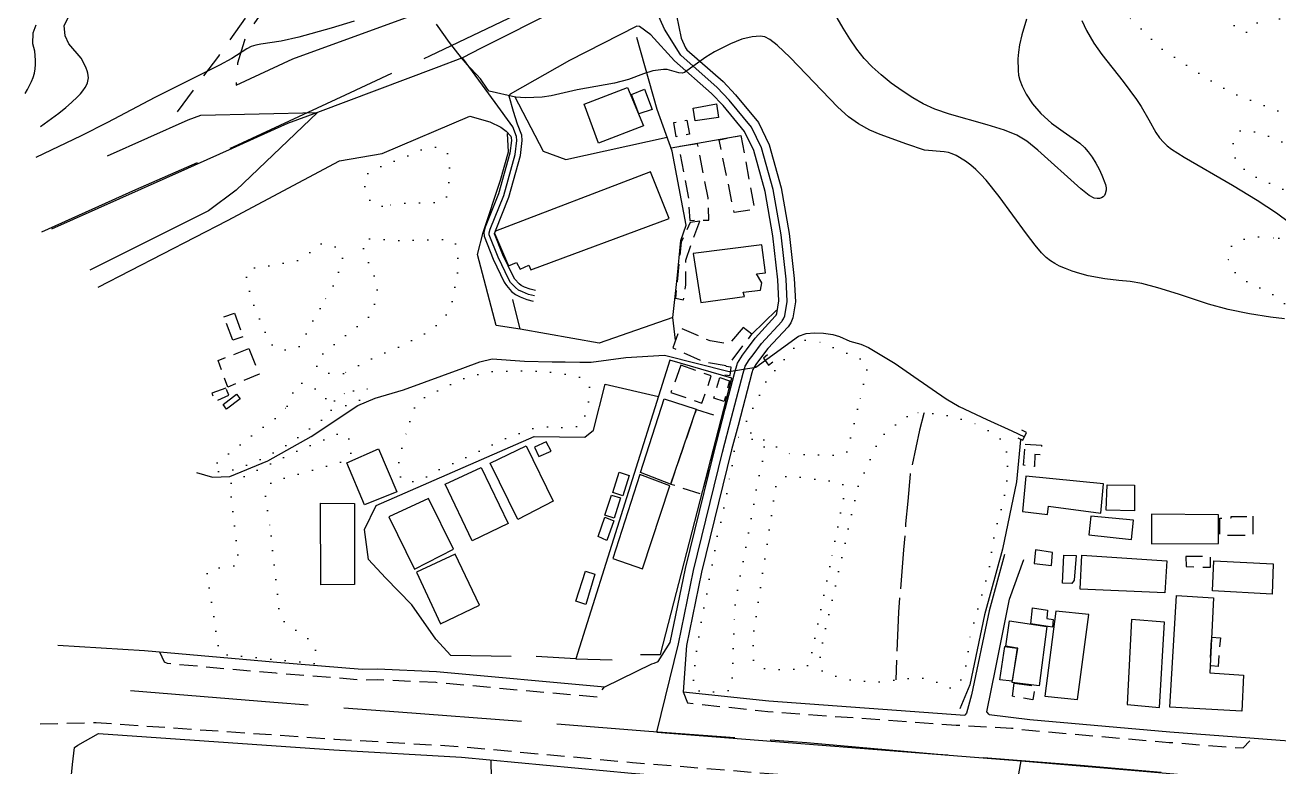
# Model space of a CAD drawing. Header units: millimetres. Extents: x 220021 to 223505, y 489325 to 491820.
# Drawn here: x 220580.1 to 220931.8, y 490532 to 490740.2 of the extents above; entities that cross this region are included whole.
import ezdxf

# ---------------------------------------------------------------- set-up
doc = ezdxf.new("R2010")
doc.units = ezdxf.units.MM
for name, pattern in [('15M2P5', [17.5, 15, -2.5]), ('50M10', [60, 50, -10]), ('5M2P5', [7.5, 5, -2.5]), ('7P5M5', [12.5, 7.5, -5]), ('AM4', [4, 0, -4])]:
    doc.linetypes.add(name, pattern=pattern)
for name, color, linetype in [('A0013110', 8, 'Continuous'), ('A0013112', 8, 'Continuous'), ('A0013117', 8, 'Continuous'), ('A0013118', 8, 'Continuous'), ('A0013140', 8, '7P5M5'), ('A0023210', 8, 'Continuous'), ('A0023212', 8, 'Continuous'), ('A0033324', 8, '5M2P5'), ('B0014110', 8, 'Continuous'), ('B0014111', 8, 'Continuous'), ('B0014116', 8, '5M2P5'), ('B0014118', 8, '5M2P5'), ('B0024120', 8, 'B0024120'), ('C0076116', 8, 'Continuous'), ('C0523121', 8, '50M10'), ('D0015112', 8, '15M2P5'), ('D0025111', 8, 'AM4'), ('E0022112', 8, 'Continuous'), ('F0017111', 8, 'Continuous'), ('F0017114', 8, 'Continuous'), ('F0047224', 8, 'Continuous')]:
    doc.layers.add(name, color=color, linetype=linetype)
doc.linetypes.add('B0024120', pattern='A,10,-1.75,[133,ltypeshp.shx,S=0.75,R=0,X=0,Y=0],-3.25', length=15)

msp = doc.modelspace()

# ---------------------------------------------------------------- linework, layer by layer
at = {"layer": 'A0013110', "flags": 128}
for points in [[(220762.8, 490742.828), (220764.169, 490736.463), (220765.336, 490733.795), (220765.746, 490733.217), (220775.879, 490724.276), (220779.333, 490720.617), (220785.821, 490712.79), (220788.814, 490706.548), (220792.195, 490694.526), (220794.432, 490681.636), (220795.861, 490669.008), (220796.167, 490662.498), (220795.421, 490658.05), (220794.937, 490656.647), (220794.108, 490655.522), (220788.483, 490649.392), (220786.154, 490646.285), (220785.091, 490644.888), (220784.227, 490643.531), (220783.944, 490642.628), (220780.136, 490627.789), (220778.271, 490620.95), (220769.807, 490586.652), (220765.596, 490566.056), (220764.651, 490553.134), (220788.741, 490550.563), (220843.681, 490546.586)], [(220589.236, 490566.156), (220613.625, 490564.672), (220650.691, 490561.371), (220674.615, 490559.481), (220678.984, 490559.536), (220695.52, 490558.756), (220742.708, 490554.483), (220755.888, 490560.954), (220756.548, 490561.122), (220757.701, 490561.632), (220761.089, 490566.977), (220765.319, 490587.664), (220773.22, 490619.679), (220776.457, 490632.391), (220779.116, 490642.401), (220779.908, 490645.312), (220781.314, 490647.52), (220782.482, 490649.057), (220784.939, 490652.334), (220790.551, 490658.449), (220790.817, 490658.81), (220790.948, 490659.189), (220791.549, 490662.774), (220791.274, 490668.641), (220789.876, 490680.984), (220787.703, 490693.508), (220784.494, 490704.919), (220781.918, 490710.291), (220775.886, 490717.568), (220772.678, 490720.966), (220762.302, 490730.121), (220755.617, 490737.46), (220752.433, 490739.799), (220751.575, 490739.845)], [(220723.313, 490665.657), (220721.745, 490666.022), (220720.183, 490666.644), (220719.285, 490667.074), (220718.666, 490667.587), (220717.51, 490668.871), (220717.142, 490669.479), (220714.151, 490675.653), (220711.79, 490681.611), (220711.783, 490681.706), (220712.006, 490682.428), (220715.782, 490691.893), (220719.029, 490703.581), (220719.559, 490707.733), (220719.413, 490709.246), (220718.197, 490712.343), (220717.144, 490715.945), (220715.851, 490720.215), (220716.253, 490720.844)], [(220704.883, 490714.562), (220710.442, 490713.029), (220713.538, 490711.548), (220715.074, 490710.432), (220716.309, 490708.942), (220716.467, 490708.54), (220716.541, 490707.779), (220716.08, 490704.176), (220712.935, 490692.853), (220709.176, 490683.429), (220708.746, 490682.042), (220708.835, 490680.924), (220711.403, 490674.445), (220714.503, 490668.045), (220715.09, 490667.074), (220716.584, 490665.416), (220717.657, 490664.528), (220718.979, 490663.895), (220720.845, 490663.151), (220722.634, 490662.735)], [(220850.571, 490546.706), (220861.922, 490545.301), (220901.262, 490541.901), (220923.701, 490540.204), (220943.169, 490538.698)], [(220587.103, 490452.638), (220587.214, 490466.582), (220587.951, 490480.58), (220589.651, 490505.157), (220590.773, 490522.165), (220592.342, 490522.019), (220593.355, 490532.667), (220593.922, 490537.494), (220594.885, 490538.112), (220600.714, 490541.425), (220666.708, 490536.859), (220702.508, 490534.73), (220750.192, 490530.282), (220805.958, 490525.781), (220832.366, 490523.108), (220854.057, 490521.095), (220854.267, 490518.316), (220852.026, 490505.608), (220851.447, 490501.149), (220850.91, 490497.012)]]:
    msp.add_lwpolyline(points, dxfattribs=at)
at = {"layer": 'A0013112', "flags": 128}
for points in [[(220639.297, 490723.324), (220655.217, 490730.69), (220695.025, 490745.166), (220712.634, 490752.071), (220714.826, 490754.508)], [(220716.253, 490720.844), (220732.942, 490730.334), (220751.575, 490739.845)], [(220600.58, 490666.583), (220636.866, 490685.349), (220668.324, 490702.054), (220680.267, 490704.106), (220704.883, 490714.562)]]:
    msp.add_lwpolyline(points, dxfattribs=at)
at = {"layer": 'A0013117', "flags": 128}
msp.add_lwpolyline([(220710.755, 490533.961), (220710.901, 490523.655), (220711.569, 490520.372), (220713.064, 490516.395), (220714.473, 490513.539), (220715.882, 490510.683), (220717.867, 490508.428), (220720.348, 490505.996)], dxfattribs=at)
at = {"layer": 'A0013118', "flags": 128}
for points in [[(220854.812, 490591.622), (220850.529, 490575.859), (220845.558, 490552.251), (220844.175, 490547.1), (220843.681, 490546.586)], [(220850.571, 490546.706), (220849.926, 490547.526), (220852.376, 490559.954), (220856.228, 490579.111), (220860.27, 490590.195)]]:
    msp.add_lwpolyline(points, dxfattribs=at)
at = {"layer": 'A0013140', "flags": 128}
for points in [[(220649.838, 490795.914), (220652.226, 490787.007), (220652.28, 490784.058), (220651.791, 490780.001), (220650.564, 490774.647), (220650.181, 490770.873), (220650.105, 490767.29), (220650.144, 490765.07), (220650.355, 490762.449), (220650.543, 490760.671), (220650.361, 490755.1), (220649.568, 490749.716), (220648.616, 490746.814), (220642.348, 490737.62), (220641.507, 490735.529), (220640.387, 490731.898), (220639.698, 490729.437), (220639.297, 490723.324)], [(220622.838, 490715.824), (220634.391, 490731.456), (220643.714, 490744.653), (220644.889, 490748.392), (220645.796, 490751.501), (220646.207, 490754.545), (220646.239, 490757.984), (220646.149, 490760.568), (220645.692, 490765.326), (220645.575, 490768.362), (220645.772, 490771.449), (220646.125, 490774.739), (220646.391, 490779.876), (220646.353, 490781.536), (220645.734, 490784.319), (220641.807, 490792.956)]]:
    msp.add_lwpolyline(points, dxfattribs=at)
at = {"layer": 'A0023210'}
for points in [[(220757.3, 490541.802), (220763.343, 490566.517), (220767.563, 490587.158), (220775.746, 490620.315), (220778.297, 490630.09), (220781.53, 490642.515), (220782.068, 490644.422), (220783.203, 490646.204), (220784.318, 490647.671), (220786.711, 490650.863), (220792.33, 490656.986), (220792.463, 490657.166), (220792.877, 490657.729), (220793.185, 490658.62), (220793.858, 490662.636), (220793.568, 490668.825), (220792.154, 490681.31), (220789.949, 490694.017), (220786.654, 490705.734), (220783.87, 490711.541), (220777.61, 490719.093), (220774.279, 490722.621), (220764.024, 490731.669), (220763.819, 490731.958), (220759.448, 490739.031), (220751.648, 490756.629)], [(220757.3, 490541.802), (220859.482, 490533.778), (220893.733, 490530.799), (220976.22, 490523.623), (220996.598, 490521.201), (221044.459, 490510.774), (221072.732, 490502.433), (221107.195, 490489.72), (221108.868, 490489.094), (221113.329, 490487.425), (221155.74, 490469.668), (221219.773, 490450.37), (221244.839, 490443.959), (221270.333, 490440.78), (221285.79, 490439.413), (221322.094, 490436.382), (221454.878, 490430.196), (221523.005, 490428.005), (221570.654, 490425.61), (221576.519, 490425.182), (221597.792, 490423.569), (221622.704, 490421.868)]]:
    msp.add_lwpolyline(points, dxfattribs=at)
at = {"layer": 'A0023210', "flags": 128}
for points in [[(220722.974, 490664.196), (220721.295, 490664.586), (220719.581, 490665.269), (220718.471, 490665.801), (220717.625, 490666.502), (220716.3, 490667.973), (220715.822, 490668.762), (220712.777, 490675.049), (220710.313, 490681.268), (220710.289, 490681.571), (220710.264, 490681.874), (220710.591, 490682.929), (220714.359, 490692.373), (220717.555, 490703.878), (220718.05, 490707.756), (220717.94, 490708.893), (220716.87, 490711.617), (220711.921, 490718.451), (220702.837, 490730.995)], [(220853.34, 490496.697), (220853.877, 490500.834), (220854.448, 490505.238), (220855.818, 490513.005), (220857.188, 490520.772), (220859.482, 490533.778)]]:
    msp.add_lwpolyline(points, dxfattribs=at)
at = {"layer": 'A0023212'}
msp.add_lwpolyline([(220937.753, 490855.685), (220927.666, 490850.43), (220914.736, 490843.694), (220902.227, 490837.396), (220856.409, 490813.714), (220842.593, 490806.883), (220807.983, 490788.984), (220774.642, 490768.819), (220760.93, 490761.55), (220751.648, 490756.629), (220746.55, 490753.831), (220729.829, 490744.654), (220708.074, 490733.645), (220702.837, 490730.995), (220695.404, 490728.197), (220662.096, 490715.66), (220653.73, 490712.511), (220645.158, 490708.677), (220638.14, 490705.538), (220627.54, 490700.785), (220625.616, 490699.922), (220587.527, 490682.94)], dxfattribs=at)
at = {"layer": 'A0023212', "flags": 128}
msp.add_lwpolyline([(220603.17, 490703.492), (220625.822, 490713.571), (220629.392, 490714.879), (220662.096, 490715.66), (220639.318, 490693.859), (220631.579, 490688.067), (220598.288, 490671.355)], dxfattribs=at)
at = {"layer": 'A0033324', "flags": 128}
for points in [[(220617.8, 490564.3), (220619.139, 490561.491), (220619.983, 490561.094), (220650.44, 490558.381), (220674.516, 490556.48), (220679.022, 490556.536), (220695.314, 490555.762), (220740.637, 490551.659), (220742.608, 490554.492)], [(220764.651, 490553.134), (220765.948, 490549.979), (220788.473, 490547.575), (220841.325, 490543.749), (220856.77, 490542.917), (220861.663, 490542.312), (220901.02, 490538.911), (220921.774, 490537.341), (220924.357, 490540.153)], [(220584.299, 490544.086), (220600.018, 490544.48), (220666.9, 490539.853), (220702.737, 490537.722), (220750.452, 490533.271), (220806.23, 490528.769), (220830.907, 490526.271), (220833.849, 490525.983), (220862.128, 490524.674), (220882.236, 490522.765), (220883.998, 490519.585)]]:
    msp.add_lwpolyline(points, dxfattribs=at)
at = {"layer": 'B0014110'}
msp.add_lwpolyline([(220737.33, 490586.969), (220739.883, 490586.088), (220737.397, 490577.567), (220734.599, 490578.487)], close=True, dxfattribs=at)
at = {"layer": 'B0014111', "flags": 128}
for points in [[(220749.08, 490722.651), (220753.527, 490711.846), (220740.947, 490707.015), (220736.96, 490717.921)], [(220753.842, 490722.156), (220755.997, 490716.466), (220752.305, 490715.276), (220750.21, 490720.715)], [(220755.537, 490698.989), (220712.012, 490682.37), (220711.813, 490681.74), (220715.673, 490672.602), (220717.913, 490673.572), (220718.997, 490671.642), (220721.359, 490672.819), (220721.947, 490671.531), (220760.733, 490685.866)], [(220786.78, 490678.48), (220767.503, 490676.09), (220769.662, 490662.304), (220781.892, 490663.962), (220781.556, 490665.191), (220786.392, 490665.793), (220786.747, 490667.883), (220785.305, 490670.39), (220787.788, 490670.655)], [(220639.38, 490636.561), (220640.378, 490635.262), (220636.617, 490632.372), (220635.618, 490633.672)], [(220759.38, 490635.287), (220768.374, 490632.358), (220761.182, 490611.317), (220752.764, 490614.619)], [(220679.211, 490621.309), (220684.337, 490609.211), (220675.313, 490605.524), (220670.356, 490617.298)], [(220720.621, 490622.103), (220728.203, 490606.548), (220718.304, 490601.441), (220710.509, 490617.245)], [(220726.268, 490623.231), (220722.953, 490621.706), (220724.173, 490619.093), (220727.632, 490620.6)], [(220708.065, 490616.024), (220715.568, 490600.34), (220705.51, 490595.417), (220697.939, 490611.364)], [(220752.565, 490614.019), (220744.973, 490590.543), (220753.327, 490587.611), (220761.001, 490610.882)], [(220860.857, 490613.579), (220859.922, 490603.679), (220866.918, 490602.825), (220867.151, 490605.222), (220881.836, 490603.222), (220882.575, 490611.404)], [(220693.257, 490607.337), (220682.119, 490602.148), (220689.314, 490587.483), (220700.305, 490593.15)], [(220662.996, 490606.047), (220672.472, 490605.891), (220672.461, 490583.158), (220663.053, 490583.094)], [(220879.106, 490602.401), (220878.511, 490597.115), (220890.481, 490595.816), (220891.056, 490601.246)], [(220896.097, 490602.97), (220896.085, 490594.57), (220914.835, 490594.739), (220914.907, 490602.713)], [(220863.551, 490592.963), (220863.186, 490589.141), (220868.01, 490588.539), (220868.311, 490592.212)], [(220700.76, 490591.703), (220689.856, 490586.622), (220696.649, 490572.14), (220707.574, 490577.415)], [(220871.516, 490591.472), (220874.924, 490591.312), (220874.411, 490584.451), (220873.74, 490583.463), (220871.101, 490583.574)], [(220876.499, 490591.39), (220900.401, 490589.853), (220899.832, 490580.838), (220876.08, 490581.929)], [(220913.578, 490589.874), (220930.225, 490589.017), (220929.964, 490580.506), (220913.227, 490581.464)], [(220903.109, 490580.136), (220913.462, 490579.422), (220912.418, 490558.404), (220921.928, 490557.805), (220921.404, 490547.627), (220901.21, 490548.821)], [(220862.696, 490576.659), (220866.942, 490576.035), (220866.673, 490573.638), (220868.488, 490573.38), (220868.27, 490571.24), (220862.189, 490572.147)], [(220869.259, 490575.761), (220866.131, 490551.892), (220875.308, 490550.958), (220878.496, 490574.826)], [(220858.436, 490565.325), (220855.19, 490565.881), (220856.219, 490572.987), (220866.756, 490571.438), (220864.527, 490554.765), (220856.951, 490555.71), (220858.593, 490565.298)], [(220890.473, 490573.351), (220889.232, 490549.518), (220898.323, 490548.711), (220899.725, 490572.634)], [(220858.436, 490565.325), (220856.97, 490556.088), (220853.535, 490556.47), (220854.974, 490565.813)]]:
    msp.add_lwpolyline(points, close=True, dxfattribs=at)
at = {"layer": 'B0014111'}
for points in [[(220768.059, 490713.248), (220767.475, 490716.852), (220774.034, 490718.072), (220774.636, 490714.204)], [(220746.719, 490614.739), (220749.558, 490613.756), (220747.786, 490608.094), (220744.96, 490608.996)], [(220883.651, 490611.137), (220891.318, 490611.032), (220891.302, 490603.871), (220883.386, 490604.032)], [(220744.619, 490608.313), (220747.102, 490607.476), (220745.355, 490601.796), (220742.737, 490602.654)], [(220742.726, 490602.089), (220745.288, 490601.11), (220743.283, 490595.536), (220740.856, 490596.675)]]:
    msp.add_lwpolyline(points, close=True, dxfattribs=at)
at = {"layer": 'B0014116', "flags": 128}
for points in [[(220780.898, 490709.203), (220784.697, 490688.404), (220779.029, 490687.541), (220774.799, 490707.923)], [(220768.733, 490706.881), (220763.452, 490705.99), (220766.162, 490691.525), (220766.59, 490685.358), (220771.929, 490685.434), (220771.702, 490691.648)], [(220769.379, 490685.177), (220766.623, 490684.738), (220764.09, 490679.233), (220762.521, 490663.532), (220764.826, 490663.057), (220765.4, 490667.244), (220765.408, 490674.202)], [(220781.484, 490655.327), (220777.575, 490650.723), (220772.277, 490651.525), (220763.739, 490655.214), (220761.832, 490649.564), (220770.247, 490645.742), (220777.272, 490644.579), (220783.946, 490653.417)], [(220642.848, 490649.372), (220645.797, 490642.177), (220636.942, 490638.59), (220634.207, 490646.073)], [(220764.055, 490644.705), (220761.265, 490637.11), (220769.975, 490634.102), (220772.593, 490641.708)], [(220774.984, 490641.259), (220777.725, 490640.378), (220776.171, 490634.548), (220773.329, 490635.448)], [(220636.42, 490638.253), (220632.479, 490636.887), (220633.404, 490634.601), (220637.22, 490636.359)], [(220768.446, 490632.334), (220775.434, 490630.014), (220769.905, 490608.508), (220761.251, 490611.301)], [(220860.659, 490622.548), (220865.221, 490622.315), (220865.043, 490619.556), (220863.352, 490619.675), (220863.215, 490616.306), (220860.213, 490616.637)], [(220924.469, 490602.338), (220924.518, 490596.99), (220915.248, 490596.976), (220915.269, 490601.852), (220918.403, 490601.863), (220918.401, 490602.293)], [(220905.725, 490591.104), (220905.797, 490588.246), (220912.591, 490588.032), (220912.681, 490591.077)], [(220912.942, 490568.4), (220915.399, 490568.277), (220914.745, 490560.231), (220912.551, 490560.434)], [(220857.557, 490555.493), (220863.392, 490554.792), (220862.79, 490550.851), (220857.063, 490551.832)]]:
    msp.add_lwpolyline(points, close=True, dxfattribs=at)
at = {"layer": 'B0014116'}
msp.add_lwpolyline([(220635.859, 490658.274), (220638.8, 490659.347), (220641.199, 490652.729), (220638.345, 490651.754)], close=True, dxfattribs=at)
at = {"layer": 'B0014118', "flags": 128}
msp.add_lwpolyline([(220765.736, 490713.464), (220766.464, 490709.502), (220762.778, 490708.825), (220762.05, 490712.787)], close=True, dxfattribs=at)
at = {"layer": 'B0024120', "flags": 128}
for points in [[(220762.579, 490651.777), (220761.788, 490658.11), (220763.017, 490669.016), (220764.074, 490679.714), (220765.572, 490683.975), (220761.637, 490704.771), (220757.36, 490716.487), (220751.676, 490736.687)], [(220717.343, 490720.223), (220725.407, 490704.808), (220731.819, 490702.418), (220760.205, 490708.695)], [(220718.963, 490654.855), (220712.197, 490655.861), (220706.959, 490675.812), (220708.591, 490681.948), (220713.446, 490696.642), (220715.722, 490704.618), (220715.387, 490709.692)], [(220761.296, 490705.707), (220780.898, 490709.203)], [(220761.788, 490658.11), (220741.116, 490650.906), (220718.963, 490654.855), (220716.887, 490663.146)], [(220790.851, 490660.194), (220783.946, 490653.417)], [(220752.773, 490563.6), (220758.328, 490563.585), (220778.355, 490641.05), (220760.96, 490646.184), (220734.607, 490562.395), (220744.745, 490562.091)], [(220716.399, 490563.021), (220699.494, 490563.251), (220695.358, 490567.897), (220688.542, 490577.479), (220681.162, 490585.09), (220676.376, 490590.208), (220675.254, 490598.606), (220678.529, 490605.348), (220722.861, 490624.73), (220737.072, 490624.533), (220739.546, 490626.49), (220742.861, 490639.445), (220757.744, 490635.959)], [(220734.607, 490562.395), (220723.446, 490562.983)]]:
    msp.add_lwpolyline(points, dxfattribs=at)
at = {"layer": 'C0076116', "flags": 128}
for points in [[(220788.395, 490647.599), (220787.202, 490646.69), (220788.658, 490644.782), (220789.851, 490645.691)], [(220776.388, 490642.029), (220777.875, 490641.829), (220778.194, 490644.208), (220776.707, 490644.407)], [(220858.617, 490624.346), (220859.954, 490623.666), (220861.042, 490625.805), (220859.705, 490626.485)]]:
    msp.add_lwpolyline(points, dxfattribs=at)
at = {"layer": 'C0523121', "flags": 128}
for points in [[(221699.41, 491456.057), (221683.772, 491447.234), (221665.133, 491435.662), (221646.351, 491422.574), (221638.679, 491416.859), (221620.056, 491402.654), (221603.145, 491388.881), (221585.939, 491373.357), (221568.728, 491358.496), (221550.782, 491342.203), (221529.939, 491323.549), (221507.873, 491302.899), (221485.733, 491282.884), (221457.794, 491257.402), (221433.74, 491235.52), (221407.377, 491211.643), (221380.742, 491186.85), (221356.167, 491164.451), (221332.258, 491143.179), (221305.186, 491117.765), (221282.487, 491097.097), (221257.471, 491073.853), (221237.647, 491057.134), (221214.705, 491035.881), (221191.966, 491015.727), (221168.374, 490995.491), (221145.102, 490977.222), (221118.394, 490958.16), (221095.722, 490943.144), (221071.629, 490928.04), (221043.614, 490911.142), (221018.766, 490897.524), (220987.216, 490881.068), (220959.876, 490866.988), (220920.947, 490846.609), (220894.928, 490833.545), (220870.583, 490820.983), (220844.609, 490807.614), (220814.558, 490791.755), (220792.067, 490780.41), (220769.335, 490768.682), (220743.5, 490755.247), (220719.635, 490743.829), (220693.568, 490731.447), (220669.856, 490720.522), (220638.457, 490705.929), (220611.08, 490693.916), (220584.654, 490682.034)], [(220609.664, 490553.484), (220649.82, 490550.16), (220684.851, 490547.442), (220719.497, 490544.869), (220755.068, 490542.03), (220799.406, 490538.857), (220836.105, 490535.63), (220876.161, 490532.484), (220918.061, 490528.905), (220957.975, 490525.69), (220989.382, 490521.712), (221018.15, 490516.588), (221044.42, 490510.995), (221071.243, 490503.166), (221102.117, 490492.245), (221119.474, 490485.164)]]:
    msp.add_lwpolyline(points, dxfattribs=at)
at = {"layer": 'D0015112', "flags": 128}
msp.add_lwpolyline([(220832.289, 490631.385), (220832.218, 490631.143), (220830.96, 490626.482), (220828.362, 490614.174), (220827.712, 490606.548), (220827.114, 490600.202), (220826.508, 490592.957), (220825.111, 490575.453), (220824.313, 490556.412)], dxfattribs=at)
at = {"layer": 'D0025111', "flags": 128}
for points in [[(220887.726, 490744.249), (220885.065, 490752.892), (220883.898, 490757.903), (220883.064, 490761.531), (220882.562, 490764.122), (220882.388, 490767.746), (220882.384, 490769.299), (220882.875, 490771.021), (220883.85, 490776.708), (220884.835, 490778.599), (220885.658, 490779.284), (220886.482, 490779.797), (220897.562, 490768.511), (220899.216, 490766.948), (220899.883, 490764.183), (220900.222, 490760.558), (220905.022, 490753.971), (220914.119, 490744.251), (220920.896, 490738.687), (220922.217, 490737.988), (220923.701, 490738.496), (220927.812, 490743.3), (220928.966, 490743.81), (220930.617, 490743.282), (220937.397, 490736.337), (220937.733, 490734.092), (220937.409, 490731.852), (220937.584, 490727.71), (220939.252, 490720.453), (220939.588, 490717.863), (220939.591, 490716.655), (220938.605, 490715.282), (220937.451, 490714.772), (220935.472, 490714.612), (220919.456, 490720.753), (220910.04, 490726.162), (220898.97, 490733.48)], [(220941.184, 490704.57), (220944.538, 490703.802), (220947.144, 490702.562), (220948.262, 490701.195), (220948.588, 490698.804), (220948.943, 490697.233), (220949.677, 490696.624), (220965.494, 490690.593), (220966.647, 490689.917), (220967.537, 490688.539), (220967.322, 490686.027), (220967.014, 490684.623), (220966.433, 490683.454), (220965.964, 490683.137), (220964.861, 490683.038), (220963.808, 490683.128), (220947.672, 490687.823), (220930.118, 490695.367), (220924.61, 490697.926), (220921.805, 490699.947), (220919.791, 490702.345), (220919.007, 490704.14), (220919.011, 490707.188), (220921.044, 490710.607), (220922.81, 490710.705), (220925.506, 490710.011), (220929.093, 490708.97), (220932.323, 490707.473)], [(220680.269, 490689.385), (220677.934, 490689.765), (220677.029, 490690.597), (220676.067, 490692.574), (220675.522, 490694.388), (220675.226, 490695.967), (220675.181, 490697.302), (220675.704, 490698.237), (220676.618, 490698.808), (220678.973, 490700.086), (220685.462, 490702.632), (220690.739, 490704.978), (220692.924, 490705.587), (220694.831, 490705.883), (220696.367, 490705.906), (220697.586, 490705.444), (220698.481, 490704.472), (220698.882, 490703.032), (220699.171, 490701.19), (220699.16, 490698.513), (220698.781, 490694.121), (220698.458, 490692.391), (220697.989, 490691.341), (220697.021, 490690.763), (220695.873, 490690.405), (220693.693, 490690.31), (220690.987, 490690.307), (220686.893, 490690.211)], [(220662.892, 490660.665), (220659.424, 490654.97), (220658.558, 490652.504), (220657.88, 490651.022), (220657.123, 490650.088), (220654.524, 490648.947), (220653.481, 490648.977), (220652.553, 490649.043), (220651.236, 490649.26), (220650.272, 490649.549), (220649.554, 490650.277), (220648.411, 490651.768), (220645.068, 490659.529), (220644.344, 490661.357), (220642.961, 490665.892), (220642.294, 490667.929), (220642.146, 490670.75), (220642.529, 490671.483), (220643.63, 490671.913), (220645.336, 490672.235), (220648.099, 490672.577), (220656.088, 490673.927), (220658.716, 490675.255), (220660.473, 490676.742), (220662.627, 490678.61), (220663.548, 490678.868), (220665.095, 490678.686), (220666.382, 490678.181), (220667.936, 490677.618), (220668.597, 490676.854), (220669.035, 490675.983), (220669.148, 490674.479), (220668.873, 490673.12), (220668.259, 490671.487), (220667.739, 490670.185), (220667.205, 490668.509), (220666.512, 490667.086), (220665.69, 490665.727)], [(220669.374, 490642.395), (220666.841, 490642.276), (220664.15, 490642.625), (220662.669, 490643.368), (220662.008, 490644.21), (220661.858, 490644.908), (220662.573, 490647.001), (220670.87, 490653.834), (220676.207, 490657.885), (220677.548, 490659.726), (220678.885, 490664.962), (220678.731, 490667.797), (220677.583, 490670.806), (220676.629, 490673.024), (220674.872, 490677.811), (220674.86, 490679.372), (220675.882, 490680.177), (220677.746, 490680.246), (220679.487, 490680.1), (220685.725, 490679.704), (220692.338, 490679.868), (220695.82, 490680.008), (220698.691, 490679.932), (220700.324, 490679.47), (220701.021, 490678.483), (220701.449, 490675.72), (220701.482, 490673.503), (220701.305, 490669.755), (220699.871, 490662.453), (220699.098, 490660.267), (220697.426, 490657.758), (220693.961, 490654.496), (220685.019, 490649.83), (220679.224, 490647.535)], [(220931.81, 490680.388), (220935.325, 490680.066), (220938.434, 490679.605), (220948.981, 490679.257), (220952.146, 490679.181), (220955.116, 490678.854), (220956.904, 490678.618), (220958.402, 490678.226), (220959.839, 490677.539), (220961.235, 490675.431), (220961.227, 490673.631), (220961.102, 490671.564), (220960.514, 490669.057), (220959.618, 490665.347), (220958.582, 490661.359), (220957.866, 490658.797), (220956.385, 490655.606), (220954.901, 490653.853), (220952.453, 490652.948), (220950.202, 490653.045), (220940.99, 490656.249), (220929.629, 490664.956), (220927.401, 490666.051), (220924.611, 490667.258), (220922.84, 490668.196), (220919.946, 490670.306), (220918.076, 490672.587), (220917.727, 490674.315), (220917.652, 490676.154), (220917.893, 490677.173), (220918.618, 490678.337), (220919.377, 490678.943), (220922.499, 490680.299), (220924.344, 490680.581), (220926.461, 490680.723)], [(220813.609, 490632.351), (220810.67, 490620.466), (220809.517, 490619.611), (220807.043, 490619.454), (220795.496, 490619.701), (220794.505, 490619.88), (220782.612, 490626.34), (220782.116, 490627.034), (220782.441, 490628.929), (220788.349, 490640.968), (220789.501, 490642.168), (220790.652, 490643.541), (220796.902, 490650.919), (220798.22, 490651.601), (220799.209, 490651.767), (220801.024, 490651.755), (220803.004, 490651.225), (220815.389, 490646.142), (220816.216, 490645.101), (220816.22, 490643.548)], [(220688.001, 490628.956), (220688.595, 490631.585), (220689.991, 490633.968), (220691.051, 490635.037), (220692.322, 490635.865), (220701.973, 490640.539), (220705.976, 490641.933), (220711.025, 490642.946), (220721.178, 490643.235), (220725.512, 490642.956), (220729.59, 490642.494), (220732.677, 490642.067), (220735.696, 490641.294), (220737.238, 490640.272), (220738.301, 490638.978), (220738.5, 490637.83), (220738.515, 490636.588), (220738.207, 490634.978), (220737.758, 490632.972), (220737.041, 490630.07), (220736.276, 490628.294), (220735.116, 490627.549), (220732.809, 490627.223), (220730.101, 490627.254), (220726.435, 490627.403), (220723.269, 490627.218), (220714.361, 490623.975), (220701.978, 490617.973), (220695.422, 490615.067), (220691.608, 490612.742), (220688.141, 490611.916), (220686.448, 490612.314), (220685.574, 490613.023), (220685.068, 490614.417), (220684.859, 490616.423), (220685.114, 490619.387)], [(220653.648, 490633.212), (220655.062, 490636.52), (220655.445, 490637.865), (220655.857, 490638.721), (220656.534, 490639.49), (220657.383, 490639.741), (220658.556, 490639.61), (220659.959, 490639.155), (220661.993, 490637.727), (220666.226, 490633.837), (220666.348, 490633.074), (220665.59, 490631.125), (220655.219, 490623.367), (220646.989, 490618.621), (220639.675, 490615.666), (220637.299, 490615.115), (220635.27, 490614.801), (220633.176, 490614.947), (220632.753, 490616.013), (220633.027, 490616.581), (220633.913, 490617.278), (220642.794, 490624.282), (220649.463, 490629.303), (220651.177, 490630.474)], [(220672.229, 490637.577), (220674.701, 490638.423), (220675.525, 490638.59), (220676.021, 490638.07), (220676.024, 490637.207), (220674.05, 490634.977), (220671.413, 490633.786), (220669.27, 490633.283), (220668.281, 490633.116), (220667.621, 490633.293), (220667.124, 490633.986), (220666.792, 490634.851), (220666.625, 490635.542), (220667.614, 490636.054)], [(220827.576, 490630.372), (220822.037, 490626.431), (220820.72, 490625.059), (220819.077, 490622.655), (220813.664, 490610.441), (220803.222, 490564.444), (220803.068, 490560.132), (220803.4, 490559.095), (220808.673, 490557.044), (220811.096, 490556.555), (220812.225, 490556.384), (220815.478, 490556.082), (220818.71, 490555.927), (220819.273, 490555.913), (220820.986, 490555.961), (220822.123, 490556.068), (220825.589, 490556.613), (220826.648, 490556.742), (220829.813, 490556.933), (220830.315, 490556.949), (220831.855, 490556.895), (220832.382, 490556.838), (220833.399, 490556.647), (220833.892, 490556.524), (220834.953, 490556.197), (220835.462, 490556.007), (220838.439, 490554.646), (220838.926, 490554.434), (220839.391, 490554.266), (220839.806, 490554.163), (220840.199, 490554.137), (220840.544, 490554.206), (220840.876, 490554.351), (220841.186, 490554.551), (220841.459, 490554.771), (220841.713, 490555.038), (220841.95, 490555.338), (220842.757, 490556.742), (220842.95, 490557.134), (220843.439, 490558.362), (220843.584, 490558.808), (220844.054, 490560.579), (220844.281, 490561.713), (220844.728, 490564.899), (220845.221, 490568.546), (220845.296, 490569.011), (220850.582, 490587.659), (220851.007, 490590.64), (220851.451, 490593.874), (220852.021, 490597.264), (220852.393, 490598.968), (220853.219, 490601.968), (220854.154, 490605.229), (220854.907, 490608.485), (220855.426, 490611.41), (220855.491, 490611.942), (220855.67, 490614.914), (220855.688, 490617.981), (220855.636, 490619.107), (220855.57, 490619.695), (220855.468, 490620.294), (220855.335, 490620.846), (220855.152, 490621.428), (220854.938, 490621.977), (220854.741, 490622.398), (220854.527, 490622.797), (220854.073, 490623.489), (220853.804, 490623.843), (220853.242, 490624.473), (220852.913, 490624.794), (220852.551, 490625.101), (220852.151, 490625.38), (220849.225, 490626.96), (220846.521, 490628.282), (220845.981, 490628.511), (220842.784, 490629.598), (220840.252, 490630.318), (220838.472, 490630.721), (220837.286, 490630.92), (220834.004, 490631.284), (220831.734, 490631.418), (220831.146, 490631.421), (220830.575, 490631.388), (220830.026, 490631.308), (220829.491, 490631.175), (220828.524, 490630.823), (220828.047, 490630.614)], [(220649.072, 490596.838), (220651.435, 490575.257), (220652.1, 490573.355), (220653.753, 490571.964), (220661.024, 490566.914), (220661.524, 490564.841), (220661.692, 490563.632), (220661.86, 490562.423), (220661.862, 490561.733), (220661.368, 490561.046), (220635.629, 490563.628), (220634.803, 490564.151), (220634.304, 490565.879), (220631.118, 490586.257), (220631.775, 490587.461), (220633.919, 490587.792), (220639.69, 490588.617), (220640.019, 490588.96), (220637.489, 490611.405), (220638.477, 490612.088), (220656.27, 490620.6), (220668.464, 490625.697), (220670.445, 490625.166), (220671.109, 490623.609), (220671.444, 490621.537), (220671.448, 490619.812), (220670.956, 490618.952), (220669.804, 490617.925), (220649.858, 490612.187), (220648.376, 490611.162), (220647.719, 490609.958), (220647.393, 490608.753)], [(220778.489, 490616.579), (220778.517, 490616.746), (220778.849, 490619.727), (220779.394, 490622.986), (220779.5, 490623.334), (220779.746, 490623.96), (220779.886, 490624.208), (220780.039, 490624.414), (220780.22, 490624.575), (220780.418, 490624.684), (220780.639, 490624.745), (220780.895, 490624.775), (220781.171, 490624.772), (220781.488, 490624.741), (220781.817, 490624.69), (220782.516, 490624.545), (220782.861, 490624.447), (220783.875, 490624.1), (220784.8, 490623.717), (220786.534, 490622.874), (220786.785, 490622.701), (220787.01, 490622.519), (220787.191, 490622.343), (220787.33, 490622.154), (220787.419, 490621.945), (220787.444, 490621.702), (220787.43, 490621.44), (220787.314, 490620.379), (220786.828, 490617.076), (220786.598, 490615.97), (220785.786, 490612.689), (220785.06, 490609.305), (220784.973, 490608.706), (220784.504, 490605.455), (220783.845, 490602.135), (220783.228, 490599.113), (220782.656, 490595.854), (220782.15, 490592.707), (220781.601, 490590.161), (220780.976, 490586.958), (220780.267, 490583.487), (220779.734, 490580.421), (220779.242, 490576.992), (220778.993, 490573.963), (220778.986, 490573.381), (220778.954, 490569.854), (220778.769, 490566.89), (220778.671, 490563.84), (220778.642, 490560.803), (220778.521, 490557.599), (220778.322, 490554.49), (220778.266, 490554.295), (220778.196, 490554.123), (220778.118, 490553.983), (220778.018, 490553.869), (220777.881, 490553.766), (220777.714, 490553.672), (220777.307, 490553.477), (220777.048, 490553.391), (220776.772, 490553.316), (220776.156, 490553.183), (220775.807, 490553.128), (220775.456, 490553.092), (220774.76, 490553.065), (220774.395, 490553.071), (220771.275, 490553.151), (220768.528, 490553.377), (220768.375, 490553.41), (220768.224, 490553.458), (220768.096, 490553.517), (220767.985, 490553.598), (220767.882, 490553.704), (220767.793, 490553.826), (220767.71, 490553.968), (220767.64, 490554.108), (220767.579, 490554.272), (220767.535, 490554.459), (220767.513, 490554.668), (220767.51, 490554.899), (220767.633, 490557.721), (220767.667, 490558.053), (220768.031, 490561.435), (220768.511, 490564.724), (220768.992, 490568.042), (220769.483, 490571.078), (220769.581, 490571.515), (220770.159, 490574.665), (220770.631, 490577.677), (220771.379, 490580.579), (220771.31, 490581.32), (220771.419, 490581.888), (220772.039, 490585.055), (220772.745, 490588.305), (220773.379, 490591.57), (220773.876, 490594.91), (220774.21, 490596.536), (220774.688, 490598.358), (220775.411, 490601.301)], [(220805.802, 490588.236), (220800.097, 490560.669), (220797.461, 490559.478), (220790.203, 490559.353), (220787.233, 490559.717), (220785.581, 490560.59), (220784.59, 490561.286), (220784.256, 490563.014), (220784.405, 490569.396), (220790.734, 490610.934), (220791.884, 490612.651), (220793.367, 490613.504), (220795.841, 490613.488), (220809.042, 490611.851), (220809.869, 490610.81), (220810.038, 490609.084)]]:
    msp.add_lwpolyline(points, close=True, dxfattribs=at)
at = {"layer": 'E0022112', "flags": 128}
msp.add_lwpolyline([(220628.144, 490614.616), (220632.7, 490613.333), (220637.483, 490613.475), (220648.194, 490617.891), (220660.384, 490624.714), (220673.394, 490633.428), (220678.337, 490635.467), (220686.249, 490637.831), (220702.894, 490643.935), (220707.674, 490645.629), (220711.136, 490646.469), (220720.21, 490645.893), (220727.963, 490645.671), (220731.593, 490645.647), (220735.716, 490645.621), (220738.851, 490645.6), (220748.58, 490646.918), (220759.465, 490647.538), (220777.622, 490642.935), (220785.081, 490644.186), (220797.025, 490652.885), (220799.221, 490653.607), (220801.517, 490653.827), (220804.047, 490653.718), (220806.648, 490653.319), (220808.581, 490652.771), (220811.41, 490651.491), (220814.557, 490650.596), (220816.729, 490649.718), (220821.812, 490646.642), (220824.207, 490645.184), (220829.401, 490641.55), (220838.459, 490635.287), (220842.1, 490633.177), (220849.841, 490629.528), (220856.874, 490626.293), (220860.456, 490624.653)], dxfattribs=at)
at = {"layer": 'F0017111'}
for points, elevation in [([(220584.423, 490711.736), (220589.594, 490715.442), (220591.513, 490716.984), (220593.119, 490718.4), (220594.821, 490720.062), (220595.607, 490720.901), (220596.315, 490721.75), (220596.918, 490722.612), (220597.39, 490723.49), (220597.57, 490723.935), (220597.706, 490724.386), (220597.797, 490724.843), (220597.839, 490725.306), (220597.812, 490725.975), (220597.692, 490726.655), (220597.492, 490727.345), (220597.227, 490728.043), (220596.551, 490729.457), (220595.769, 490730.885), (220592.329, 490734.86), (220591.366, 490737.094), (220591.003, 490740.029), (220593.655, 490745.071)], 55), ([(220580.08, 490720.93), (220580.743, 490722.05), (220581.354, 490723.18), (220581.894, 490724.326), (220582.348, 490725.49), (220582.696, 490726.675), (220582.922, 490727.887), (220583.017, 490729.109), (220583.009, 490730.353), (220582.823, 490732.877), (220582.216, 490734.866), (220582.372, 490737.997), (220583.16, 490740.248)], 60)]:
    msp.add_lwpolyline(points, dxfattribs=dict(at, elevation=elevation))
at = {"layer": 'F0017111', "elevation": 55, "flags": 128}
msp.add_lwpolyline([(220860.992, 490741.778), (220859.719, 490737.423), (220859.045, 490734.606), (220858.74, 490732.568), (220858.609, 490730.692), (220858.65, 490727.375), (220858.794, 490726.054), (220859.133, 490724.711), (220859.812, 490723.02), (220860.962, 490720.756), (220862.682, 490718.095), (220865.06, 490715.313), (220868.074, 490712.665), (220871.257, 490710.312), (220875.98, 490706.979), (220877.3, 490705.825), (220878.347, 490704.618), (220879.404, 490703.124), (220880.453, 490701.426), (220881.402, 490699.69), (220882.174, 490698.063), (220883.135, 490695.433), (220883.328, 490694.526), (220883.365, 490693.837), (220883.123, 490692.769), (220882.871, 490692.322), (220882.517, 490691.957), (220882.051, 490691.692), (220881.483, 490691.53), (220880.827, 490691.47), (220880.011, 490691.596), (220878.636, 490692.338), (220876.215, 490694.212), (220864.177, 490705.023), (220861.104, 490707.566), (220858.309, 490709.291), (220854.823, 490710.688), (220850.007, 490712.153), (220839.377, 490715.182), (220835.302, 490716.592), (220832.047, 490718.041), (220829.108, 490719.697), (220826.097, 490721.677), (220823.085, 490723.888), (220820.26, 490726.178), (220817.758, 490728.451), (220815.519, 490730.802), (220813.43, 490733.38), (220811.418, 490736.265), (220809.553, 490739.272), (220807.943, 490742.15)], dxfattribs=at)
at = {"layer": 'F0017114', "elevation": 50}
for points in [[(220672.407, 490741.218), (220665.926, 490739.247), (220656.918, 490736.792), (220651.962, 490735.66), (220646.174, 490734.835), (220644.78, 490734.532), (220643.54, 490734.102), (220642.296, 490733.489), (220638.051, 490730.802), (220634.635, 490728.895), (220616.494, 490719.848), (220603.219, 490712.847), (220595.839, 490709.076), (220583.142, 490703.004)], [(220876.498, 490741.391), (220877.877, 490738.632), (220879.935, 490735.123), (220882.184, 490731.896), (220888.14, 490724.31), (220891.915, 490719.272), (220893.189, 490717.34), (220895.291, 490713.601), (220897.332, 490709.974), (220898.364, 490708.527), (220899.418, 490707.328), (220900.505, 490706.307), (220901.68, 490705.375), (220905.213, 490703.126), (220918.792, 490695.256), (220925.753, 490691.004), (220931.134, 490687.492), (220934.81, 490684.789)], [(220933.346, 490657.768), (220929.459, 490658.181), (220923.614, 490659.14), (220917.571, 490660.39), (220912.1, 490661.866), (220903.621, 490664.637), (220897.902, 490666.433), (220893.359, 490667.633), (220890.085, 490668.186), (220886.913, 490668.51), (220882.969, 490668.985), (220878.318, 490669.846), (220876.01, 490670.445), (220873.849, 490671.121), (220871.925, 490671.832), (220870.301, 490672.545), (220868.926, 490673.276), (220867.718, 490674.051), (220866.567, 490674.953), (220865.235, 490676.295), (220863.452, 490678.447), (220861.057, 490681.613), (220853.35, 490692.067), (220849.703, 490696.598), (220848.186, 490698.268), (220846.765, 490699.663), (220845.361, 490700.864), (220843.926, 490701.933), (220841.273, 490703.562), (220840.203, 490704.054), (220839.156, 490704.371), (220837.919, 490704.582), (220832.385, 490705.018), (220827.404, 490706.763), (220820.005, 490709.487), (220817.049, 490710.688), (220813.865, 490712.418), (220811.097, 490714.417), (220808.087, 490717.124), (220794.677, 490731.022), (220791.076, 490734.557), (220788.979, 490736.14), (220787.589, 490736.851), (220786.338, 490737.059), (220784.057, 490736.888), (220781.141, 490736.163), (220777.934, 490734.928), (220773.461, 490732.685), (220771.056, 490731.172), (220765.076, 490726.819), (220764.455, 490726.65), (220763.496, 490726.763), (220760.173, 490727.692), (220759.152, 490727.656), (220756.19, 490727.313), (220753.585, 490726.441), (220749.393, 490724.907), (220745.429, 490723.828), (220735.006, 490721.938), (220727.706, 490720.31), (220725.148, 490719.881), (220720.507, 490719.757), (220717.678, 490719.972), (220710.291, 490721.596), (220709.825, 490722.214), (220707.821, 490725.033), (220706.845, 490726.187), (220704.794, 490728.322), (220702.487, 490730.941), (220699.156, 490735.287), (220695.523, 490740.414)]]:
    msp.add_lwpolyline(points, dxfattribs=at)
at = {"layer": 'F0047224', "flags": 128}
msp.add_lwpolyline([(220859.323, 490623.775), (220858.198, 490612.051), (220854.287, 490593.099), (220849.219, 490574.671), (220845.145, 490555.03), (220842.357, 490548.32)], dxfattribs=at)

doc.saveas('drawing.dxf')
